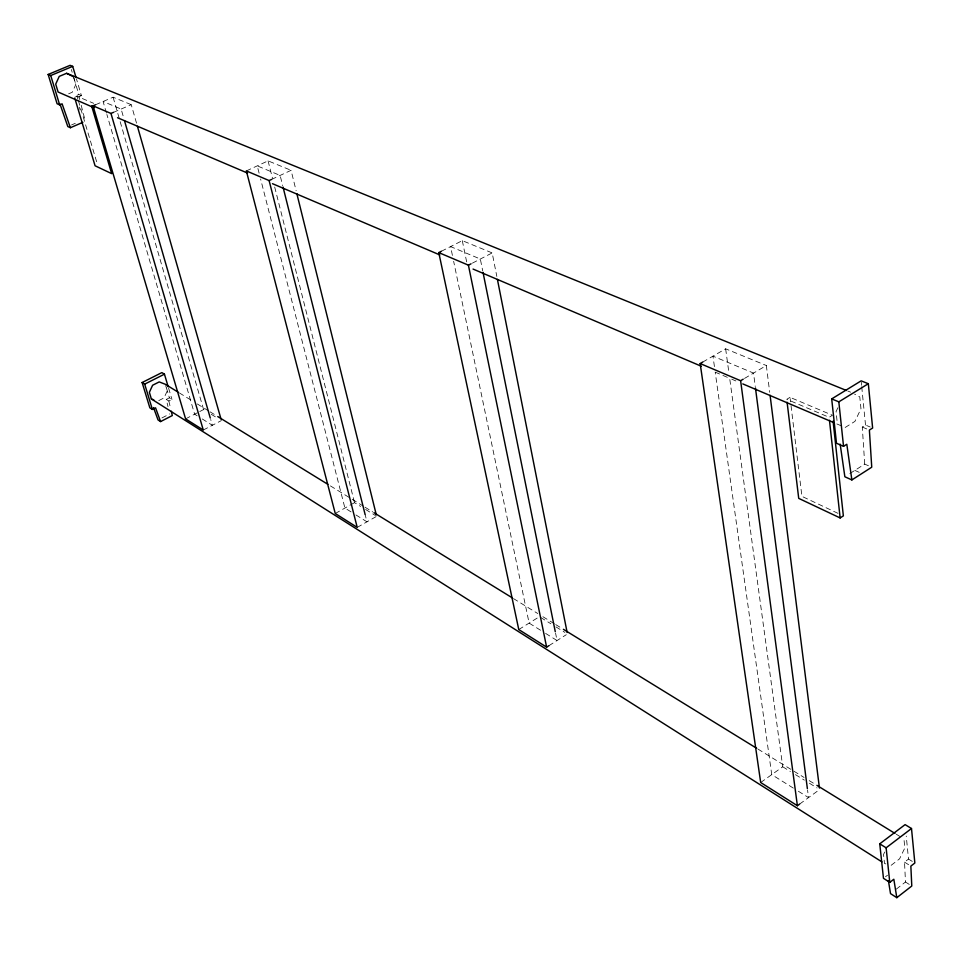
<?xml version="1.0" encoding="UTF-8"?>
<svg xmlns="http://www.w3.org/2000/svg" width="963" height="963" viewBox="0 0 963 963"><rect width="100%" height="100%" fill="white"/><g stroke="black" fill="none" stroke-linecap="round" stroke-linejoin="round"><path stroke-width="0.72" stroke-dasharray="4.82 3.61" d="M837.882 407.734L836.065 411.562L837.329 423.443M884.708 852.038L883.528 854.482L884.503 863.522L888.488 864.593M896.276 889.15L905.485 882.012L904.522 862.138L908.506 859.068L906.243 836.101M885.491 876.763L887.525 875.211M891.148 865.304L899.562 858.852L904.835 847.97L903.944 838.929M799.615 804.093L819.621 789.54M760.686 782.51L782.738 766.789L729.713 378.555M849.835 473.579L864.714 464.106L869.396 466.164M548.934 645.679L566.28 634.713M864.714 464.106L862.294 427.066L865.52 425.044L870.251 427.03M518.768 629.549L538.257 617.403M845.165 427.476L854.927 421.385L860.97 408.769L859.778 396.925L854.602 394.144M790.033 397.334L786.747 399.32L829.131 417.304L832.453 415.246L790.033 397.334L790.563 401.776M744.495 378.435L766.343 365.519L769.714 392.302M702.725 362.076L725.645 348.811L766.343 365.519M357.213 527.387L376.665 516.3M335.256 513.496L350.929 504.684M352.133 504.01L354.528 502.65L360.68 506.442M203.277 430.04L221.43 420.554M472.388 263.128L492.177 252.92L496.836 276.453M185.594 418.869L198.462 412.212M199.75 411.538L203.59 409.552L206.142 411.117M161.94 417.93L169.741 413.909M158.775 400.584L164.023 397.912L167.261 390.882L165.684 385.585M166.262 399.428L169.392 397.827L171.968 399.44L168.838 401.029L166.262 399.428L168.007 406.663M441.403 251.259L462.3 240.642L492.177 252.92M271.566 179.431L291.067 170.319L296.123 190.758M246.347 170.908L268.075 160.869L291.067 170.319M71.551 124.937L75.283 123.324M113.514 112.346L131.245 104.678L136.602 123.42M95.542 104.75L113.104 97.215L131.245 104.678M81.434 95.626L78.822 94.53L76.402 95.566L79.002 96.661L81.434 95.626L76.45 78.906M74.548 97.371L77.052 96.312L93.7 103.33M68.626 93.808L72.285 92.255L75.788 84.551L73.441 76.703M847.825 391.05L850.618 392.182M862.294 427.066L868.205 429.57M715.136 372.115L730.351 378.591M731.736 379.181L735.888 380.951M836.871 423.937L842.396 426.296M854.819 470.389L859.49 472.472M838.003 513.351L801.914 496.354L790.743 403.244M179.371 392.928L192.167 400.801M197.295 403.954L208.815 411.045M210.09 411.839L216.494 415.775M330.429 485.906L350.905 498.521M352.193 499.303L363.713 506.394M364.989 507.188L372.669 511.907M513.484 598.589L537.811 613.563M542.927 616.717L554.459 623.807M555.735 624.602L562.139 628.538M758.001 749.106L804.081 777.466M809.209 780.62L815.613 784.556M896.252 834.211L901.38 837.353M211.234 414.271L216.338 417.412M365.603 509.475L375.438 515.542M540.676 617.476L550.872 623.759M555.964 626.901L564.884 632.402M782.738 766.789L790.37 771.495M795.462 774.637L804.358 780.126M809.45 783.256L817.081 787.963M908.506 859.068L912.31 861.44M197.15 415.787L194.622 414.198L106.881 114.477M202.23 418.953L212.378 425.285L210.704 419.507M351.038 511.883L344.923 508.067L260.6 178.986M355.937 514.952L366.963 521.826L365.133 514.555M540.544 630.235L529.12 623.097L453.645 261.31M545.624 633.413L557.059 640.551L555.579 633.185M793.319 788.095L771.748 774.625L715.256 372.537M798.387 791.261L808.547 797.605L807.572 790.154M904.522 862.138L909.578 865.316M905.485 882.012L909.265 884.419M77.052 96.312L77.907 99.153M78.34 100.585L97.094 163.277M168.621 388.209L171.968 399.44M71.346 69.505L72.177 72.285M73.838 77.847L78.822 94.53M166.467 388.017L169.392 397.827M106.46 113.044L103.089 101.512L121.133 109.048L123.637 117.715M113.104 97.215L119.773 120.243M120.182 121.687L203.59 409.552M79.375 107.122L80.122 110.011M259.107 173.159L257.241 165.877L280.125 175.435L282.677 185.618M79.002 96.661L79.748 99.55M81.229 105.34L85.322 121.278M268.075 160.869L272.493 178.324M274.696 187.051L354.528 502.65M168.838 401.029L170.571 408.288M452.417 255.424L450.576 246.6L480.332 259.023L482.704 270.808M462.3 240.642L466.814 262.682M714.426 366.578L712.957 356.154L753.535 373.09L755.269 386.5M725.645 348.811L728.895 372.609M861.295 382.323L861.584 385.272M861.729 386.753L865.52 425.044"/><path stroke-width="1.44" d="M896.806 897.672L911.78 886.02L910.854 866.11L914.85 863.017L911.504 828.517L905.1 824.629L879.749 843.829L883.468 878.316L889.776 882.361L893.833 879.243L896.806 897.672L890.522 893.616L888.44 880.868M889.776 882.361L886.116 847.813L911.504 828.517M702.725 362.076L700.173 363.557L760.686 782.51L797.388 805.718L799.615 804.093M787.096 402.281L798.724 498.377L840.145 517.95L843.359 515.867L833.091 421.168M851.87 479.935L871.744 467.199L869.384 430.064L872.622 428.029L868.325 383.719L861.151 380.854L831.695 398.899L836.486 443.245L843.54 446.326L846.814 444.268L851.87 479.935L844.864 476.769L840.169 444.16M441.403 251.259L438.779 252.595L518.768 629.549L546.623 647.148L548.934 645.679M831.695 398.899L838.821 401.848L868.325 383.719M700.173 363.557L740.619 380.722L743.207 379.193M438.779 252.595L468.415 265.174L471.063 263.814M153.502 407.566L158.04 419.928L160.592 421.577L172.305 415.547L171.27 411.189M168.2 386.801L164.444 374.174L161.868 372.609L142.127 382.528L149.843 407.806L152.383 409.444L155.549 407.831L160.592 421.577M142.127 382.528L144.679 384.129L164.444 374.174M269.11 180.575L357.213 527.387L335.256 513.496L246.347 170.908L269.11 180.575L271.566 179.431M60.007 104.124L67.819 126.562L70.395 127.718L82.842 122.337M110.962 113.441L203.277 430.04L185.594 418.869L93.026 105.822L110.962 113.441L113.514 112.346M93.026 105.822L95.542 104.75M76.029 77.509L72.707 66.363L70.106 65.328L48.15 74.464L57.082 103.751L59.658 104.883L62.101 103.835L70.395 127.718M48.15 74.464L50.726 75.535L72.707 66.363M846.441 390.484L66.591 73.308L59.237 76.39L55.71 84.142L58.093 92.003L94.013 107.712M178.083 392.134L165.287 384.261L159.22 381.914L152.611 385.248L149.361 392.314L151.372 398.959L153.803 399.874M117.534 117.727L247.563 173.087M272.469 183.68L439.85 254.93M473.05 269.062L701.305 366.229M742.798 383.9L834.102 422.757M66.591 73.308L73.441 76.703M217.77 416.57L327.865 484.329M373.957 512.701L512.208 597.806M563.415 629.321L756.725 748.311M816.889 785.351L894.976 833.416M879.749 843.829L886.116 847.813M151.372 398.959L881.952 861.909M50.726 75.535L59.658 104.883M144.679 384.129L152.383 409.444M74.982 98.792L95.072 165.78L111.66 173.629L91.593 105.858M124.468 120.604L210.295 418.062M137.42 126.309L221.021 419.11M283.038 187.075L365.133 514.555M296.845 193.671L376.304 514.844M468.415 265.174L546.623 647.148M483.005 272.288L555.278 631.704M497.414 279.402L567.147 632.51M740.619 380.722L797.388 805.718M755.461 387.993L807.379 788.661M770.087 395.275L819.441 788.047M829.456 420.253L840.145 517.95M838.821 401.848L843.54 446.326"/></g></svg>
